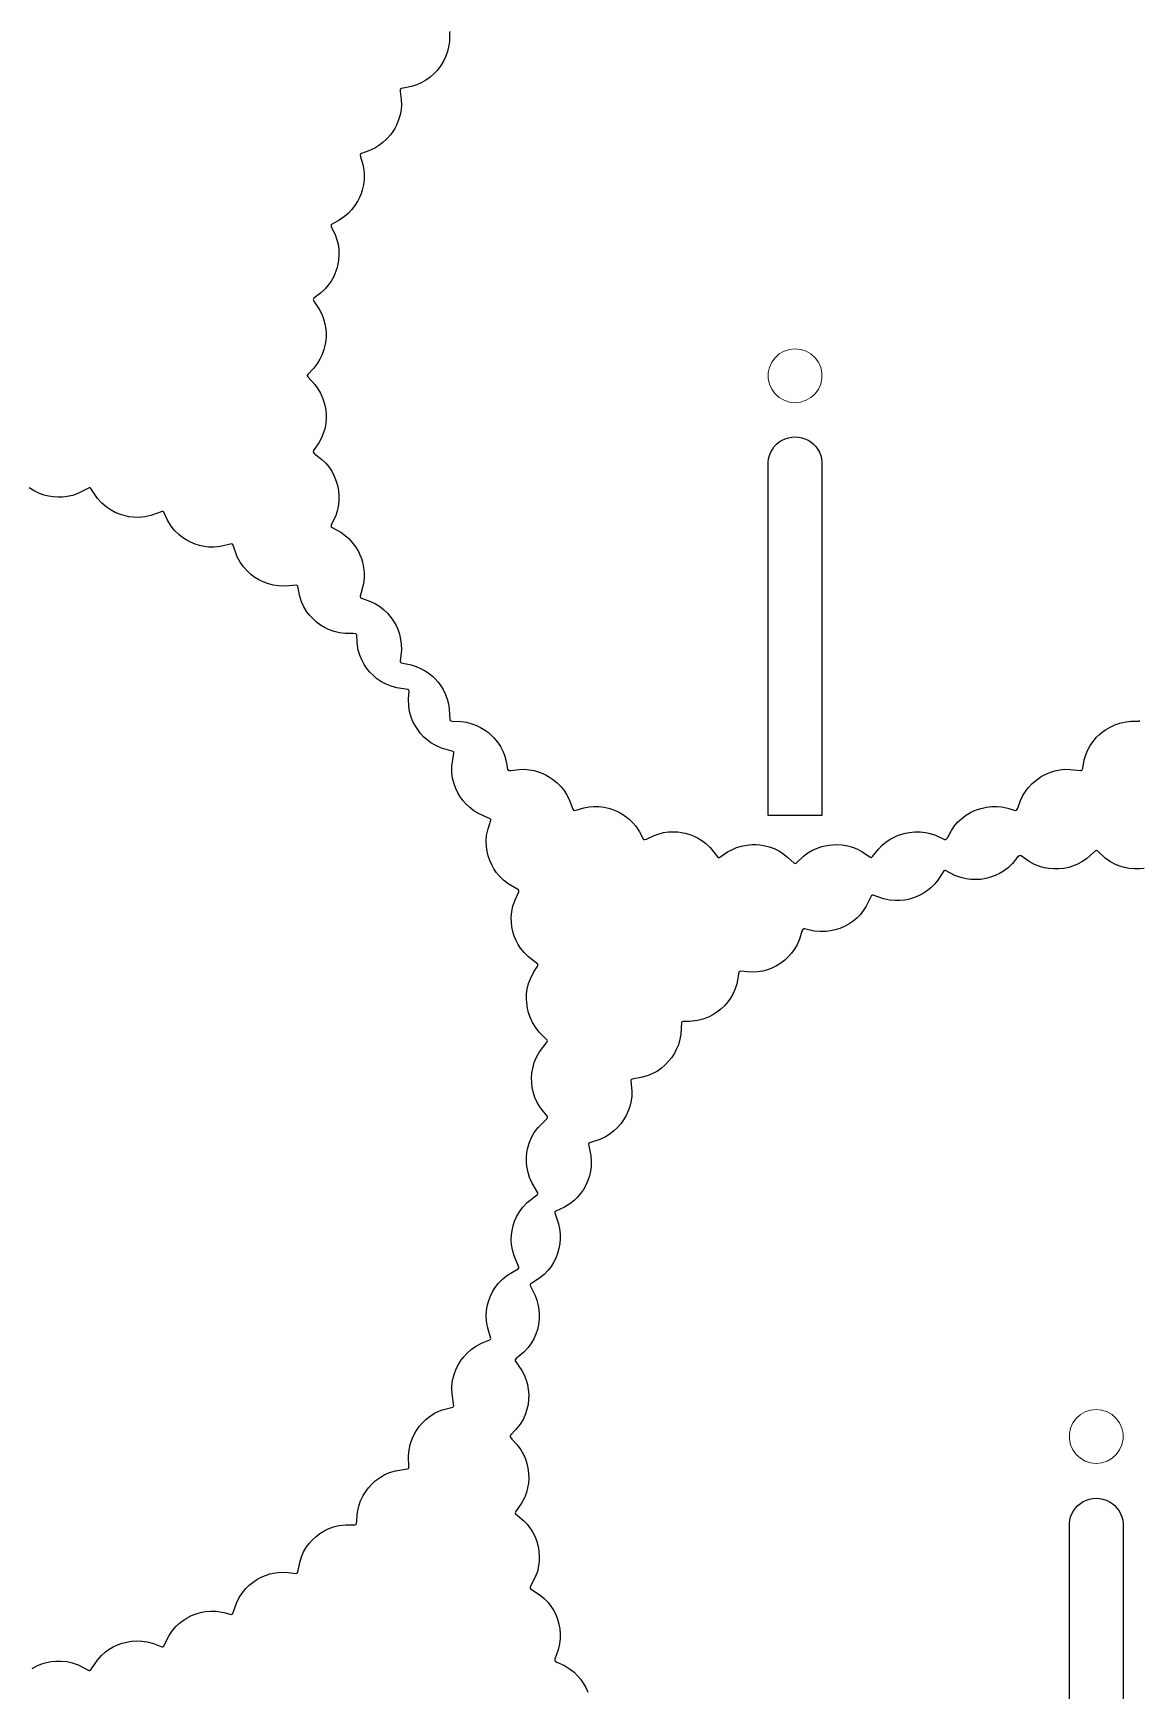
# Model space of a CAD drawing. Header units: centimetres. Extents: x 1 to 101, y 0 to 92.
# Drawn here: x 34.37 to 50.8, y 42.67 to 67.29 of the extents above; entities that cross this region are included whole.
import ezdxf

# ---------------------------------------------------------------- set-up
doc = ezdxf.new("R2010")
doc.units = ezdxf.units.CM
doc.layers.get('0').update_dxf_attribs({"lineweight": 25, "true_color": 0xffffff})
doc.layers.add('OpenJsCad', color=7, linetype='Continuous', lineweight=5, true_color=0xffffff)

msp = doc.modelspace()

# ---------------------------------------------------------------- linework, layer by layer
for p, q in [((40.547, 67.284), (40.545, 67.16)), ((40.552, 67.312), (40.547, 67.284)), ((40.517, 67.013), (40.492, 66.942)), ((40.534, 67.08), (40.517, 67.013)), ((40.545, 67.16), (40.534, 67.08)), ((40.362, 66.732), (40.324, 66.69)), ((40.397, 66.776), (40.362, 66.732)), ((40.429, 66.822), (40.397, 66.776)), ((40.457, 66.869), (40.429, 66.822)), ((40.492, 66.942), (40.457, 66.869)), ((39.985, 66.495), (39.834, 66.465)), ((40.064, 66.52), (39.985, 66.495)), ((40.129, 66.549), (40.064, 66.52)), ((40.196, 66.587), (40.129, 66.549)), ((40.261, 66.634), (40.196, 66.587)), ((40.324, 66.69), (40.261, 66.634)), ((39.82, 66.456), (39.815, 66.447)), ((39.815, 66.447), (39.815, 66.42)), ((39.815, 66.42), (39.831, 66.298)), ((39.834, 66.465), (39.82, 66.456)), ((39.831, 66.298), (39.833, 66.217)), ((39.792, 65.998), (39.76, 65.921)), ((39.814, 66.074), (39.792, 65.998)), ((39.828, 66.148), (39.814, 66.074)), ((39.833, 66.217), (39.828, 66.148)), ((39.671, 65.777), (39.617, 65.714)), ((39.704, 65.823), (39.671, 65.777)), ((39.734, 65.871), (39.704, 65.823)), ((39.76, 65.921), (39.734, 65.871)), ((39.227, 65.488), (39.223, 65.478)), ((39.239, 65.499), (39.227, 65.488)), ((39.351, 65.538), (39.239, 65.499)), ((39.44, 65.579), (39.351, 65.538)), ((39.499, 65.615), (39.44, 65.579)), ((39.558, 65.66), (39.499, 65.615)), ((39.617, 65.714), (39.558, 65.66)), ((39.223, 65.478), (39.226, 65.451)), ((39.226, 65.451), (39.262, 65.335)), ((39.262, 65.335), (39.276, 65.256)), ((39.276, 65.256), (39.282, 65.187)), ((39.27, 65.032), (39.251, 64.952)), ((39.28, 65.112), (39.27, 65.032)), ((39.282, 65.187), (39.28, 65.112)), ((39.187, 64.795), (39.143, 64.725)), ((39.212, 64.846), (39.187, 64.795)), ((39.234, 64.898), (39.212, 64.846)), ((39.251, 64.952), (39.234, 64.898)), ((38.908, 64.508), (38.803, 64.451)), ((38.989, 64.563), (38.908, 64.508)), ((39.042, 64.608), (38.989, 64.563)), ((39.094, 64.662), (39.042, 64.608)), ((39.143, 64.725), (39.094, 64.662)), ((38.791, 64.438), (38.789, 64.429)), ((38.789, 64.429), (38.793, 64.41)), ((38.803, 64.451), (38.791, 64.438)), ((38.793, 64.41), (38.849, 64.294)), ((38.849, 64.294), (38.876, 64.218)), ((38.876, 64.218), (38.892, 64.151)), ((38.892, 64.151), (38.903, 64.077)), ((38.903, 64.077), (38.906, 63.998)), ((38.878, 63.804), (38.861, 63.75)), ((38.891, 63.859), (38.878, 63.804)), ((38.9, 63.915), (38.891, 63.859)), ((38.906, 63.998), (38.9, 63.915)), ((38.748, 63.542), (38.703, 63.489)), ((38.791, 63.603), (38.748, 63.542)), ((38.829, 63.674), (38.791, 63.603)), ((38.861, 63.75), (38.829, 63.674)), ((38.526, 63.334), (38.525, 63.324)), ((38.525, 63.324), (38.532, 63.306)), ((38.535, 63.348), (38.526, 63.334)), ((38.532, 63.306), (38.614, 63.185)), ((38.631, 63.422), (38.535, 63.348)), ((38.703, 63.489), (38.631, 63.422)), ((38.614, 63.185), (38.652, 63.111)), ((38.652, 63.111), (38.678, 63.045)), ((38.678, 63.045), (38.698, 62.971)), ((38.698, 62.971), (38.711, 62.891)), ((38.711, 62.891), (38.715, 62.836)), ((38.715, 62.78), (38.711, 62.723)), ((38.715, 62.836), (38.715, 62.78)), ((38.683, 62.586), (38.657, 62.511)), ((38.703, 62.667), (38.683, 62.586)), ((38.711, 62.723), (38.703, 62.667)), ((38.527, 62.305), (38.444, 62.217)), ((38.588, 62.383), (38.527, 62.305)), ((38.624, 62.443), (38.588, 62.383)), ((38.657, 62.511), (38.624, 62.443)), ((38.444, 62.217), (38.436, 62.202)), ((38.436, 62.202), (38.436, 62.197)), ((38.436, 62.197), (38.442, 62.181)), ((38.442, 62.181), (38.546, 62.069)), ((38.546, 62.069), (38.595, 62.003)), ((38.595, 62.003), (38.63, 61.941)), ((38.63, 61.941), (38.662, 61.872)), ((38.662, 61.872), (38.687, 61.795)), ((38.687, 61.795), (38.7, 61.741)), ((38.7, 61.741), (38.709, 61.686)), ((38.709, 61.686), (38.714, 61.629)), ((38.715, 61.573), (38.709, 61.49)), ((38.714, 61.629), (38.715, 61.573)), ((38.673, 61.338), (38.647, 61.274)), ((38.695, 61.411), (38.673, 61.338)), ((38.709, 61.49), (38.695, 61.411)), ((38.53, 61.086), (38.525, 61.069)), ((38.525, 61.069), (38.527, 61.059)), ((38.527, 61.059), (38.538, 61.045)), ((38.609, 61.202), (38.53, 61.086)), ((38.647, 61.274), (38.609, 61.202)), ((45.298, 61.015), (45.316, 61.061)), ((45.316, 61.061), (45.341, 61.105)), ((45.341, 61.105), (45.37, 61.146)), ((45.37, 61.146), (45.404, 61.183)), ((45.404, 61.183), (45.443, 61.215)), ((45.443, 61.215), (45.486, 61.242)), ((45.486, 61.242), (45.531, 61.263)), ((45.531, 61.263), (45.579, 61.278)), ((45.579, 61.278), (45.628, 61.288)), ((45.628, 61.288), (45.678, 61.291)), ((45.678, 61.291), (45.728, 61.288)), ((45.728, 61.288), (45.778, 61.278)), ((45.778, 61.278), (45.825, 61.263)), ((45.825, 61.263), (45.871, 61.242)), ((45.871, 61.242), (45.913, 61.215)), ((45.913, 61.215), (45.952, 61.183)), ((45.952, 61.183), (45.986, 61.146)), ((45.986, 61.146), (46.016, 61.105)), ((46.016, 61.105), (46.04, 61.061)), ((46.04, 61.061), (46.059, 61.015)), ((38.538, 61.045), (38.652, 60.956)), ((38.652, 60.956), (38.711, 60.898)), ((38.711, 60.898), (38.756, 60.844)), ((38.756, 60.844), (38.798, 60.78)), ((45.278, 55.665), (45.279, 60.916)), ((45.279, 60.916), (45.285, 60.966)), ((45.285, 60.966), (45.298, 61.015)), ((46.059, 61.015), (46.071, 60.966)), ((46.071, 60.966), (46.077, 60.916)), ((46.077, 60.916), (46.078, 55.665)), ((38.798, 60.78), (38.835, 60.709)), ((38.835, 60.709), (38.857, 60.658)), ((38.857, 60.658), (38.874, 60.604)), ((38.874, 60.604), (38.888, 60.549)), ((34.379, 60.489), (34.307, 60.534)), ((34.46, 60.45), (34.379, 60.489)), ((34.527, 60.426), (34.46, 60.45)), ((34.596, 60.409), (34.527, 60.426)), ((34.667, 60.398), (34.596, 60.409)), ((34.737, 60.393), (34.667, 60.398)), ((34.806, 60.395), (34.737, 60.393)), ((34.872, 60.403), (34.806, 60.395)), ((34.953, 60.421), (34.872, 60.403)), ((35.039, 60.452), (34.953, 60.421)), ((35.199, 60.534), (35.039, 60.452)), ((35.212, 60.533), (35.199, 60.534)), ((35.224, 60.525), (35.212, 60.533)), ((35.323, 60.375), (35.224, 60.525)), ((35.385, 60.307), (35.323, 60.375)), ((38.888, 60.549), (38.898, 60.494)), ((38.904, 60.331), (38.894, 60.255)), ((38.898, 60.494), (38.906, 60.411)), ((38.906, 60.411), (38.904, 60.331)), ((35.448, 60.253), (35.385, 60.307)), ((35.522, 60.202), (35.448, 60.253)), ((35.583, 60.169), (35.522, 60.202)), ((35.649, 60.142), (35.583, 60.169)), ((35.717, 60.12), (35.649, 60.142)), ((35.787, 60.105), (35.717, 60.12)), ((35.856, 60.096), (35.787, 60.105)), ((35.945, 60.095), (35.856, 60.096)), ((36.026, 60.103), (35.945, 60.095)), ((36.115, 60.122), (36.026, 60.103)), ((36.283, 60.183), (36.115, 60.122)), ((36.295, 60.18), (36.283, 60.183)), ((36.306, 60.17), (36.295, 60.18)), ((36.362, 60.051), (36.306, 60.17)), ((38.853, 60.11), (38.792, 59.982)), ((38.879, 60.187), (38.853, 60.11)), ((38.894, 60.255), (38.879, 60.187)), ((36.416, 59.964), (36.362, 60.051)), ((36.466, 59.902), (36.416, 59.964)), ((36.528, 59.841), (36.466, 59.902)), ((36.582, 59.798), (36.528, 59.841)), ((38.792, 59.982), (38.789, 59.965)), ((38.789, 59.965), (38.793, 59.955)), ((38.793, 59.955), (38.806, 59.942)), ((38.806, 59.942), (38.932, 59.874)), ((38.932, 59.874), (38.999, 59.826)), ((38.999, 59.826), (39.051, 59.779)), ((36.64, 59.759), (36.582, 59.798)), ((36.704, 59.726), (36.64, 59.759)), ((36.77, 59.698), (36.704, 59.726)), ((36.837, 59.677), (36.77, 59.698)), ((36.904, 59.662), (36.837, 59.677)), ((36.97, 59.654), (36.904, 59.662)), ((37.052, 59.652), (36.97, 59.654)), ((37.142, 59.661), (37.052, 59.652)), ((37.314, 59.7), (37.142, 59.661)), ((37.326, 59.695), (37.314, 59.7)), ((37.335, 59.683), (37.326, 59.695)), ((37.395, 59.511), (37.335, 59.683)), ((39.051, 59.779), (39.103, 59.723)), ((39.103, 59.723), (39.151, 59.659)), ((39.151, 59.659), (39.194, 59.587)), ((39.194, 59.587), (39.218, 59.536)), ((37.439, 59.429), (37.395, 59.511)), ((37.487, 59.361), (37.439, 59.429)), ((37.547, 59.294), (37.487, 59.361)), ((39.218, 59.536), (39.239, 59.483)), ((39.239, 59.483), (39.255, 59.43)), ((39.255, 59.43), (39.273, 59.349)), ((39.273, 59.349), (39.281, 59.27)), ((37.599, 59.247), (37.547, 59.294)), ((37.656, 59.204), (37.599, 59.247)), ((37.717, 59.167), (37.656, 59.204)), ((37.781, 59.135), (37.717, 59.167)), ((37.846, 59.111), (37.781, 59.135)), ((37.931, 59.088), (37.846, 59.111)), ((38.012, 59.076), (37.931, 59.088)), ((38.276, 59.09), (38.102, 59.074)), ((38.287, 59.084), (38.276, 59.09)), ((38.295, 59.071), (38.287, 59.084)), ((39.271, 59.108), (39.223, 58.926)), ((39.281, 59.196), (39.271, 59.108)), ((39.281, 59.27), (39.281, 59.196)), ((38.102, 59.074), (38.012, 59.076)), ((38.32, 58.938), (38.295, 59.071)), ((38.351, 58.84), (38.32, 58.938)), ((38.385, 58.767), (38.351, 58.84)), ((39.223, 58.926), (39.223, 58.915)), ((39.223, 58.915), (39.228, 58.906)), ((39.228, 58.906), (39.243, 58.895)), ((39.243, 58.895), (39.377, 58.847)), ((39.377, 58.847), (39.45, 58.811)), ((38.431, 58.693), (38.385, 58.767)), ((38.473, 58.638), (38.431, 58.693)), ((38.521, 58.586), (38.473, 58.638)), ((39.45, 58.811), (39.51, 58.774)), ((39.51, 58.774), (39.569, 58.727)), ((39.569, 58.727), (39.627, 58.671)), ((39.627, 58.671), (39.663, 58.629)), ((39.663, 58.629), (39.697, 58.584)), ((38.574, 58.538), (38.521, 58.586)), ((38.632, 58.496), (38.574, 58.538)), ((38.692, 58.459), (38.632, 58.496)), ((38.753, 58.429), (38.692, 58.459)), ((38.835, 58.399), (38.753, 58.429)), ((38.912, 58.38), (38.835, 58.399)), ((38.998, 58.369), (38.912, 58.38)), ((39.118, 58.37), (38.998, 58.369)), ((39.155, 58.365), (39.118, 58.37)), ((39.165, 58.357), (39.155, 58.365)), ((39.17, 58.343), (39.165, 58.357)), ((39.697, 58.584), (39.728, 58.536)), ((39.728, 58.536), (39.754, 58.487)), ((39.754, 58.487), (39.778, 58.436)), ((39.778, 58.436), (39.804, 58.359)), ((39.804, 58.359), (39.822, 58.283)), ((39.176, 58.236), (39.17, 58.343)), ((39.193, 58.123), (39.176, 58.236)), ((39.216, 58.048), (39.193, 58.123)), ((39.833, 58.126), (39.814, 57.957)), ((39.822, 58.283), (39.831, 58.211)), ((39.831, 58.211), (39.833, 58.126)), ((39.249, 57.969), (39.216, 58.048)), ((39.282, 57.909), (39.249, 57.969)), ((39.321, 57.851), (39.282, 57.909)), ((39.814, 57.957), (39.819, 57.942)), ((39.819, 57.942), (39.832, 57.932)), ((39.832, 57.932), (39.977, 57.903)), ((39.977, 57.903), (40.055, 57.879)), ((40.055, 57.879), (40.119, 57.852)), ((40.119, 57.852), (40.185, 57.815)), ((39.367, 57.796), (39.321, 57.851)), ((39.417, 57.745), (39.367, 57.796)), ((39.471, 57.699), (39.417, 57.745)), ((39.528, 57.659), (39.471, 57.699)), ((39.605, 57.617), (39.528, 57.659)), ((39.68, 57.586), (39.605, 57.617)), ((40.185, 57.815), (40.251, 57.769)), ((40.251, 57.769), (40.294, 57.734)), ((40.294, 57.734), (40.334, 57.695)), ((40.334, 57.695), (40.372, 57.653)), ((40.372, 57.653), (40.407, 57.608)), ((40.407, 57.608), (40.451, 57.537)), ((39.766, 57.562), (39.68, 57.586)), ((39.931, 57.538), (39.766, 57.562)), ((39.942, 57.53), (39.931, 57.538)), ((39.94, 57.403), (39.947, 57.511)), ((39.943, 57.288), (39.94, 57.403)), ((39.947, 57.511), (39.942, 57.53)), ((40.451, 57.537), (40.487, 57.465)), ((40.487, 57.465), (40.514, 57.394)), ((40.514, 57.394), (40.532, 57.326)), ((39.956, 57.211), (39.943, 57.288)), ((39.98, 57.128), (39.956, 57.211)), ((40.005, 57.064), (39.98, 57.128)), ((40.532, 57.326), (40.544, 57.244)), ((40.544, 57.244), (40.55, 57.093)), ((40.037, 57.002), (40.005, 57.064)), ((40.075, 56.942), (40.037, 57.002)), ((40.119, 56.885), (40.075, 56.942)), ((40.168, 56.833), (40.119, 56.885)), ((40.55, 57.093), (40.557, 57.078)), ((40.557, 57.078), (40.565, 57.072)), ((40.565, 57.072), (40.593, 57.067)), ((40.593, 57.067), (40.717, 57.065)), ((40.717, 57.065), (40.798, 57.053)), ((40.798, 57.053), (40.865, 57.036)), ((40.865, 57.036), (40.937, 57.011)), ((40.937, 57.011), (41.009, 56.976)), ((41.009, 56.976), (41.08, 56.932)), ((41.08, 56.932), (41.125, 56.898)), ((41.125, 56.898), (41.167, 56.861)), ((50.156, 56.829), (50.196, 56.868)), ((50.196, 56.868), (50.239, 56.905)), ((50.239, 56.905), (50.285, 56.938)), ((50.285, 56.938), (50.356, 56.981)), ((50.356, 56.981), (50.428, 57.014)), ((50.428, 57.014), (50.499, 57.039)), ((50.499, 57.039), (50.566, 57.055)), ((50.566, 57.055), (50.663, 57.066)), ((50.663, 57.066), (50.782, 57.069)), ((50.782, 57.069), (50.797, 57.076)), ((40.219, 56.787), (40.168, 56.833)), ((40.272, 56.747), (40.219, 56.787)), ((40.343, 56.705), (40.272, 56.747)), ((40.427, 56.668), (40.343, 56.705)), ((40.602, 56.618), (40.427, 56.668)), ((41.167, 56.861), (41.207, 56.821)), ((41.207, 56.821), (41.26, 56.758)), ((41.26, 56.758), (41.304, 56.691)), ((41.304, 56.691), (41.338, 56.625)), ((41.338, 56.625), (41.364, 56.562)), ((49.995, 56.569), (50.021, 56.633)), ((50.021, 56.633), (50.057, 56.699)), ((50.057, 56.699), (50.102, 56.765)), ((50.102, 56.765), (50.156, 56.829)), ((40.583, 56.402), (40.614, 56.594)), ((40.583, 56.308), (40.583, 56.402)), ((40.611, 56.608), (40.602, 56.618)), ((40.614, 56.594), (40.611, 56.608)), ((41.364, 56.562), (41.39, 56.468)), ((41.39, 56.468), (41.411, 56.354)), ((49.95, 56.371), (49.971, 56.492)), ((49.971, 56.492), (49.995, 56.569)), ((40.594, 56.223), (40.583, 56.308)), ((40.616, 56.136), (40.594, 56.223)), ((40.641, 56.07), (40.616, 56.136)), ((41.411, 56.354), (41.42, 56.34)), ((41.42, 56.34), (41.429, 56.335)), ((41.429, 56.335), (41.457, 56.335)), ((41.457, 56.335), (41.58, 56.352)), ((41.58, 56.352), (41.661, 56.353)), ((41.661, 56.353), (41.73, 56.347)), ((41.73, 56.347), (41.804, 56.334)), ((41.804, 56.334), (41.881, 56.311)), ((41.881, 56.311), (41.932, 56.291)), ((41.932, 56.291), (41.983, 56.266)), ((41.983, 56.266), (42.032, 56.238)), ((42.032, 56.238), (42.079, 56.207)), ((42.079, 56.207), (42.144, 56.154)), ((42.144, 56.154), (42.201, 56.096)), ((49.145, 56.084), (49.2, 56.142)), ((49.2, 56.142), (49.241, 56.179)), ((49.241, 56.179), (49.286, 56.213)), ((49.286, 56.213), (49.333, 56.244)), ((49.333, 56.244), (49.382, 56.271)), ((49.382, 56.271), (49.459, 56.305)), ((49.459, 56.305), (49.536, 56.33)), ((49.536, 56.33), (49.611, 56.345)), ((49.611, 56.345), (49.681, 56.353)), ((49.681, 56.353), (49.765, 56.352)), ((49.765, 56.352), (49.917, 56.334)), ((49.917, 56.334), (49.933, 56.338)), ((49.933, 56.338), (49.941, 56.345)), ((49.941, 56.345), (49.95, 56.371)), ((40.671, 56.005), (40.641, 56.07)), ((40.708, 55.944), (40.671, 56.005)), ((40.75, 55.886), (40.708, 55.944)), ((40.795, 55.834), (40.75, 55.886)), ((42.201, 56.096), (42.249, 56.037)), ((42.249, 56.037), (42.287, 55.977)), ((42.287, 55.977), (42.325, 55.903)), ((42.325, 55.903), (42.377, 55.759)), ((48.986, 55.775), (49.027, 55.892)), ((49.027, 55.892), (49.062, 55.965)), ((49.062, 55.965), (49.099, 56.024)), ((49.099, 56.024), (49.145, 56.084)), ((40.843, 55.789), (40.795, 55.834)), ((40.908, 55.738), (40.843, 55.789)), ((40.987, 55.691), (40.908, 55.738)), ((41.152, 55.62), (40.987, 55.691)), ((42.377, 55.759), (42.389, 55.746)), ((42.389, 55.746), (42.398, 55.743)), ((42.398, 55.743), (42.426, 55.746)), ((42.426, 55.746), (42.543, 55.782)), ((42.543, 55.782), (42.623, 55.796)), ((42.623, 55.796), (42.692, 55.802)), ((42.692, 55.802), (42.767, 55.8)), ((42.767, 55.8), (42.846, 55.79)), ((42.846, 55.79), (42.927, 55.77)), ((42.927, 55.77), (42.98, 55.753)), ((42.98, 55.753), (43.033, 55.731)), ((43.033, 55.731), (43.083, 55.705)), ((43.083, 55.705), (43.153, 55.661)), ((43.153, 55.661), (43.216, 55.612)), ((46.078, 55.665), (45.278, 55.665)), ((48.147, 55.618), (48.211, 55.667)), ((48.211, 55.667), (48.282, 55.71)), ((48.282, 55.71), (48.333, 55.735)), ((48.333, 55.735), (48.385, 55.756)), ((48.385, 55.756), (48.439, 55.773)), ((48.439, 55.773), (48.52, 55.791)), ((48.52, 55.791), (48.599, 55.801)), ((48.599, 55.801), (48.673, 55.801)), ((48.673, 55.801), (48.741, 55.795)), ((48.741, 55.795), (48.836, 55.776)), ((48.836, 55.776), (48.948, 55.743)), ((48.948, 55.743), (48.965, 55.745)), ((48.965, 55.745), (48.973, 55.751)), ((48.973, 55.751), (48.986, 55.775)), ((41.099, 55.371), (41.12, 55.471)), ((41.12, 55.471), (41.16, 55.596)), ((41.159, 55.61), (41.152, 55.62)), ((41.16, 55.596), (41.159, 55.61)), ((43.216, 55.612), (43.27, 55.56)), ((43.27, 55.56), (43.315, 55.508)), ((43.315, 55.508), (43.369, 55.426)), ((43.369, 55.426), (43.425, 55.322)), ((43.584, 55.37), (43.66, 55.397)), ((43.66, 55.397), (43.727, 55.413)), ((43.727, 55.413), (43.801, 55.423)), ((43.801, 55.423), (43.881, 55.426)), ((43.881, 55.426), (43.936, 55.423)), ((43.936, 55.423), (43.992, 55.416)), ((43.992, 55.416), (44.047, 55.404)), ((44.047, 55.404), (44.101, 55.389)), ((47.211, 55.374), (47.264, 55.392)), ((47.264, 55.392), (47.319, 55.407)), ((47.319, 55.407), (47.375, 55.417)), ((47.375, 55.417), (47.458, 55.425)), ((47.458, 55.425), (47.538, 55.424)), ((47.538, 55.424), (47.614, 55.416)), ((47.614, 55.416), (47.683, 55.401)), ((47.683, 55.401), (47.761, 55.374)), ((47.941, 55.338), (48, 55.447)), ((48, 55.447), (48.046, 55.514)), ((48.046, 55.514), (48.092, 55.567)), ((48.092, 55.567), (48.147, 55.618)), ((41.093, 55.292), (41.099, 55.371)), ((41.096, 55.205), (41.093, 55.292)), ((41.106, 55.138), (41.096, 55.205)), ((43.425, 55.322), (43.438, 55.311)), ((43.438, 55.311), (43.448, 55.309)), ((43.448, 55.309), (43.474, 55.317)), ((43.474, 55.317), (43.584, 55.37)), ((44.101, 55.389), (44.154, 55.37)), ((44.154, 55.37), (44.229, 55.336)), ((44.229, 55.336), (44.296, 55.295)), ((44.296, 55.295), (44.355, 55.252)), ((44.355, 55.252), (44.419, 55.192)), ((44.419, 55.192), (44.528, 55.055)), ((44.676, 55.126), (44.747, 55.164)), ((44.747, 55.164), (44.81, 55.19)), ((44.81, 55.19), (44.882, 55.212)), ((44.882, 55.212), (44.96, 55.228)), ((44.96, 55.228), (45.043, 55.235)), ((45.043, 55.235), (45.099, 55.235)), ((45.099, 55.235), (45.155, 55.23)), ((45.155, 55.23), (45.211, 55.222)), ((45.211, 55.222), (45.292, 55.203)), ((45.292, 55.203), (45.367, 55.176)), ((45.367, 55.176), (45.435, 55.143)), ((45.868, 55.111), (45.929, 55.147)), ((45.929, 55.147), (45.998, 55.179)), ((45.998, 55.179), (46.074, 55.205)), ((46.074, 55.205), (46.127, 55.219)), ((46.127, 55.219), (46.183, 55.228)), ((46.183, 55.228), (46.239, 55.234)), ((46.239, 55.234), (46.296, 55.235)), ((46.296, 55.235), (46.379, 55.23)), ((46.379, 55.23), (46.458, 55.216)), ((46.458, 55.216), (46.531, 55.195)), ((46.531, 55.195), (46.597, 55.17)), ((46.597, 55.17), (46.67, 55.132)), ((46.83, 55.056), (46.916, 55.169)), ((46.916, 55.169), (46.973, 55.227)), ((46.973, 55.227), (47.027, 55.272)), ((47.027, 55.272), (47.09, 55.314)), ((47.09, 55.314), (47.16, 55.352)), ((47.16, 55.352), (47.211, 55.374)), ((47.761, 55.374), (47.899, 55.311)), ((47.899, 55.311), (47.915, 55.31)), ((47.915, 55.31), (47.924, 55.315)), ((47.924, 55.315), (47.941, 55.338)), ((50.14, 55.145), (50.008, 55.028)), ((50.153, 55.147), (50.14, 55.145)), ((50.167, 55.142), (50.153, 55.147)), ((41.122, 55.069), (41.106, 55.138)), ((41.145, 55.001), (41.122, 55.069)), ((41.174, 54.936), (41.145, 55.001)), ((41.208, 54.874), (41.174, 54.936)), ((44.528, 55.055), (44.542, 55.046)), ((44.542, 55.046), (44.553, 55.045)), ((44.553, 55.045), (44.577, 55.056)), ((44.577, 55.056), (44.676, 55.126)), ((45.435, 55.143), (45.494, 55.107)), ((45.494, 55.107), (45.572, 55.046)), ((45.572, 55.046), (45.659, 54.963)), ((45.659, 54.963), (45.678, 54.956)), ((45.678, 54.956), (45.693, 54.961)), ((45.693, 54.961), (45.803, 55.062)), ((45.803, 55.062), (45.868, 55.111)), ((46.67, 55.132), (46.794, 55.048)), ((46.794, 55.048), (46.806, 55.045)), ((46.806, 55.045), (46.815, 55.046)), ((46.815, 55.046), (46.83, 55.056)), ((48.905, 54.953), (48.84, 54.89)), ((48.977, 55.042), (48.905, 54.953)), ((49.006, 55.07), (48.977, 55.042)), ((49.019, 55.073), (49.006, 55.07)), ((49.033, 55.068), (49.019, 55.073)), ((49.153, 54.984), (49.033, 55.068)), ((49.233, 54.94), (49.153, 54.984)), ((49.311, 54.909), (49.233, 54.94)), ((49.377, 54.891), (49.311, 54.909)), ((49.81, 54.919), (49.741, 54.897)), ((49.873, 54.945), (49.81, 54.919)), ((49.947, 54.985), (49.873, 54.945)), ((50.008, 55.028), (49.947, 54.985)), ((50.284, 55.034), (50.167, 55.142)), ((50.36, 54.98), (50.284, 55.034)), ((50.436, 54.941), (50.36, 54.98)), ((50.5, 54.915), (50.436, 54.941)), ((50.569, 54.895), (50.5, 54.915)), ((41.247, 54.817), (41.208, 54.874)), ((41.289, 54.766), (41.247, 54.817)), ((41.347, 54.708), (41.289, 54.766)), ((41.419, 54.652), (41.347, 54.708)), ((41.573, 54.562), (41.419, 54.652)), ((47.753, 54.652), (47.695, 54.594)), ((47.799, 54.709), (47.753, 54.652)), ((47.887, 54.845), (47.799, 54.709)), ((47.9, 54.851), (47.887, 54.845)), ((47.914, 54.85), (47.9, 54.851)), ((48.052, 54.778), (47.914, 54.85)), ((48.139, 54.746), (48.052, 54.778)), ((48.221, 54.726), (48.139, 54.746)), ((48.289, 54.717), (48.221, 54.726)), ((48.361, 54.715), (48.289, 54.717)), ((48.435, 54.719), (48.361, 54.715)), ((48.509, 54.731), (48.435, 54.719)), ((48.581, 54.75), (48.509, 54.731)), ((48.65, 54.775), (48.581, 54.75)), ((48.714, 54.806), (48.65, 54.775)), ((48.773, 54.84), (48.714, 54.806)), ((48.84, 54.89), (48.773, 54.84)), ((49.447, 54.879), (49.377, 54.891)), ((49.52, 54.873), (49.447, 54.879)), ((49.595, 54.874), (49.52, 54.873)), ((49.669, 54.882), (49.595, 54.874)), ((49.741, 54.897), (49.669, 54.882)), ((50.641, 54.88), (50.569, 54.895)), ((50.716, 54.873), (50.641, 54.88)), ((50.79, 54.873), (50.716, 54.873)), ((50.863, 54.88), (50.79, 54.873)), ((41.488, 54.319), (41.521, 54.416)), ((41.521, 54.416), (41.577, 54.536)), ((41.578, 54.55), (41.573, 54.562)), ((41.577, 54.536), (41.578, 54.55)), ((46.812, 54.48), (46.736, 54.322)), ((46.823, 54.486), (46.812, 54.48)), ((46.838, 54.486), (46.823, 54.486)), ((46.989, 54.431), (46.838, 54.486)), ((47.08, 54.411), (46.989, 54.431)), ((47.165, 54.403), (47.08, 54.411)), ((47.306, 54.412), (47.234, 54.404)), ((47.378, 54.427), (47.306, 54.412)), ((47.45, 54.449), (47.378, 54.427)), ((47.519, 54.478), (47.45, 54.449)), ((47.583, 54.512), (47.519, 54.478)), ((47.642, 54.552), (47.583, 54.512)), ((47.695, 54.594), (47.642, 54.552)), ((41.465, 54.154), (41.472, 54.241)), ((41.472, 54.241), (41.488, 54.319)), ((46.643, 54.193), (46.595, 54.145)), ((46.696, 54.259), (46.643, 54.193)), ((46.736, 54.322), (46.696, 54.259)), ((47.234, 54.404), (47.165, 54.403)), ((41.466, 54.086), (41.465, 54.154)), ((41.474, 54.016), (41.466, 54.086)), ((41.488, 53.946), (41.474, 54.016)), ((41.509, 53.877), (41.488, 53.946)), ((45.78, 53.948), (45.745, 53.831)), ((45.793, 53.976), (45.78, 53.948)), ((45.804, 53.984), (45.793, 53.976)), ((45.819, 53.985), (45.804, 53.984)), ((45.963, 53.952), (45.819, 53.985)), ((46.054, 53.943), (45.963, 53.952)), ((46.138, 53.944), (46.054, 53.943)), ((46.206, 53.953), (46.138, 53.944)), ((46.276, 53.969), (46.206, 53.953)), ((46.345, 53.991), (46.276, 53.969)), ((46.414, 54.021), (46.345, 53.991)), ((46.479, 54.057), (46.414, 54.021)), ((46.54, 54.099), (46.479, 54.057)), ((46.595, 54.145), (46.54, 54.099)), ((41.536, 53.812), (41.509, 53.877)), ((41.567, 53.751), (41.536, 53.812)), ((41.603, 53.695), (41.567, 53.751)), ((41.654, 53.631), (41.603, 53.695)), ((45.666, 53.676), (45.626, 53.622)), ((45.709, 53.748), (45.666, 53.676)), ((45.745, 53.831), (45.709, 53.748)), ((41.718, 53.567), (41.654, 53.631)), ((41.857, 53.459), (41.718, 53.567)), ((41.801, 53.344), (41.858, 53.433)), ((41.861, 53.447), (41.857, 53.459)), ((41.858, 53.433), (41.861, 53.447)), ((45.401, 53.434), (45.335, 53.402)), ((45.465, 53.474), (45.401, 53.434)), ((45.524, 53.519), (45.465, 53.474)), ((45.578, 53.569), (45.524, 53.519)), ((45.626, 53.622), (45.578, 53.569)), ((41.722, 53.171), (41.749, 53.244)), ((41.749, 53.244), (41.801, 53.344)), ((44.845, 53.341), (44.812, 53.166)), ((44.855, 53.351), (44.845, 53.341)), ((44.869, 53.355), (44.855, 53.351)), ((45.025, 53.341), (44.869, 53.355)), ((45.118, 53.345), (45.025, 53.341)), ((45.202, 53.358), (45.118, 53.345)), ((45.268, 53.377), (45.202, 53.358)), ((45.335, 53.402), (45.268, 53.377)), ((41.69, 52.95), (41.693, 53.02)), ((41.694, 52.879), (41.69, 52.95)), ((41.693, 53.02), (41.702, 53.088)), ((41.702, 53.088), (41.722, 53.171)), ((44.72, 52.957), (44.678, 52.899)), ((44.754, 53.016), (44.72, 52.957)), ((44.789, 53.094), (44.754, 53.016)), ((44.812, 53.166), (44.789, 53.094)), ((41.704, 52.808), (41.694, 52.879)), ((41.72, 52.739), (41.704, 52.808)), ((41.743, 52.673), (41.72, 52.739)), ((44.455, 52.706), (44.391, 52.674)), ((44.517, 52.746), (44.455, 52.706)), ((44.576, 52.792), (44.517, 52.746)), ((44.63, 52.843), (44.576, 52.792)), ((44.678, 52.899), (44.63, 52.843)), ((41.78, 52.593), (41.743, 52.673)), ((41.822, 52.523), (41.78, 52.593)), ((41.878, 52.452), (41.822, 52.523)), ((41.999, 52.333), (41.878, 52.452)), ((43.991, 52.591), (43.982, 52.418)), ((44, 52.601), (43.991, 52.591)), ((44.014, 52.607), (44, 52.601)), ((44.113, 52.609), (44.014, 52.607)), ((44.229, 52.622), (44.113, 52.609)), ((44.308, 52.642), (44.229, 52.622)), ((44.391, 52.674), (44.308, 52.642)), ((41.884, 52.158), (42, 52.308)), ((42.003, 52.321), (41.999, 52.333)), ((42, 52.308), (42.003, 52.321)), ((43.92, 52.2), (43.887, 52.137)), ((43.946, 52.264), (43.92, 52.2)), ((43.969, 52.344), (43.946, 52.264)), ((43.982, 52.418), (43.969, 52.344)), ((41.783, 51.912), (41.806, 51.999)), ((41.806, 51.999), (41.838, 52.077)), ((41.838, 52.077), (41.884, 52.158)), ((43.749, 51.963), (43.693, 51.915)), ((43.801, 52.017), (43.749, 51.963)), ((43.847, 52.075), (43.801, 52.017)), ((43.887, 52.137), (43.847, 52.075)), ((41.766, 51.772), (41.771, 51.843)), ((41.768, 51.7), (41.766, 51.772)), ((41.776, 51.629), (41.768, 51.7)), ((41.771, 51.843), (41.783, 51.912)), ((43.247, 51.744), (43.241, 51.731)), ((43.241, 51.731), (43.255, 51.568)), ((43.259, 51.752), (43.247, 51.744)), ((43.411, 51.779), (43.259, 51.752)), ((43.498, 51.805), (43.411, 51.779)), ((43.576, 51.839), (43.498, 51.805)), ((43.635, 51.873), (43.576, 51.839)), ((43.693, 51.915), (43.635, 51.873)), ((41.79, 51.562), (41.776, 51.629)), ((41.816, 51.478), (41.79, 51.562)), ((41.85, 51.403), (41.816, 51.478)), ((43.253, 51.494), (43.241, 51.412)), ((43.255, 51.568), (43.253, 51.494)), ((41.897, 51.327), (41.85, 51.403)), ((42.001, 51.195), (41.897, 51.327)), ((43.171, 51.212), (43.133, 51.148)), ((43.201, 51.279), (43.171, 51.212)), ((43.225, 51.346), (43.201, 51.279)), ((43.241, 51.412), (43.225, 51.346)), ((41.807, 50.958), (41.863, 51.034)), ((41.863, 51.034), (41.998, 51.169)), ((41.998, 51.169), (42.003, 51.182)), ((42.003, 51.182), (42.001, 51.195)), ((42.989, 50.982), (42.935, 50.94)), ((43.041, 51.032), (42.989, 50.982)), ((43.09, 51.087), (43.041, 51.032)), ((43.133, 51.148), (43.09, 51.087)), ((41.698, 50.664), (41.712, 50.734)), ((41.712, 50.734), (41.732, 50.801)), ((41.732, 50.801), (41.766, 50.885)), ((41.766, 50.885), (41.807, 50.958)), ((42.616, 50.799), (42.611, 50.786)), ((42.611, 50.786), (42.647, 50.613)), ((42.627, 50.808), (42.616, 50.799)), ((42.778, 50.856), (42.627, 50.808)), ((42.862, 50.895), (42.778, 50.856)), ((42.935, 50.94), (42.862, 50.895)), ((41.691, 50.592), (41.698, 50.664)), ((41.691, 50.521), (41.691, 50.592)), ((41.697, 50.453), (41.691, 50.521)), ((42.647, 50.613), (42.653, 50.538)), ((42.653, 50.538), (42.651, 50.454)), ((41.713, 50.366), (41.697, 50.453)), ((41.737, 50.289), (41.713, 50.366)), ((41.774, 50.207), (41.737, 50.289)), ((42.603, 50.246), (42.573, 50.178)), ((42.626, 50.316), (42.603, 50.246)), ((42.642, 50.386), (42.626, 50.316)), ((42.651, 50.454), (42.642, 50.386)), ((41.701, 49.922), (41.853, 50.04)), ((41.86, 50.065), (41.774, 50.207)), ((41.853, 50.04), (41.86, 50.051)), ((41.86, 50.051), (41.86, 50.065)), ((42.448, 49.998), (42.399, 49.95)), ((42.494, 50.052), (42.448, 49.998)), ((42.536, 50.112), (42.494, 50.052)), ((42.573, 50.178), (42.536, 50.112)), ((41.542, 49.706), (41.586, 49.784)), ((41.586, 49.784), (41.636, 49.853)), ((41.636, 49.853), (41.701, 49.922)), ((42.113, 49.78), (42.109, 49.767)), ((42.109, 49.767), (42.165, 49.604)), ((42.124, 49.79), (42.113, 49.78)), ((42.256, 49.851), (42.124, 49.79)), ((42.334, 49.898), (42.256, 49.851)), ((42.399, 49.95), (42.334, 49.898)), ((41.467, 49.433), (41.476, 49.503)), ((41.476, 49.503), (41.492, 49.573)), ((41.492, 49.573), (41.514, 49.641)), ((41.514, 49.641), (41.542, 49.706)), ((42.165, 49.604), (42.182, 49.532)), ((42.182, 49.532), (42.192, 49.449)), ((41.465, 49.364), (41.467, 49.433)), ((41.468, 49.298), (41.465, 49.364)), ((41.481, 49.216), (41.468, 49.298)), ((42.173, 49.237), (42.153, 49.165)), ((42.186, 49.31), (42.173, 49.237)), ((42.192, 49.381), (42.186, 49.31)), ((42.192, 49.449), (42.192, 49.381)), ((41.506, 49.127), (41.481, 49.216)), ((41.578, 48.961), (41.506, 49.127)), ((42.093, 49.03), (42.055, 48.969)), ((42.126, 49.095), (42.093, 49.03)), ((42.153, 49.165), (42.126, 49.095)), ((41.269, 48.716), (41.327, 48.778)), ((41.327, 48.778), (41.4, 48.838)), ((41.4, 48.838), (41.568, 48.937)), ((41.568, 48.937), (41.577, 48.948)), ((41.577, 48.948), (41.578, 48.961)), ((41.884, 48.795), (41.753, 48.712)), ((41.955, 48.853), (41.884, 48.795)), ((42.013, 48.915), (41.955, 48.853)), ((42.055, 48.969), (42.013, 48.915)), ((41.126, 48.45), (41.15, 48.517)), ((41.15, 48.517), (41.181, 48.582)), ((41.181, 48.582), (41.216, 48.643)), ((41.216, 48.643), (41.269, 48.716)), ((41.745, 48.7), (41.744, 48.686)), ((41.744, 48.686), (41.819, 48.541)), ((41.753, 48.712), (41.745, 48.7)), ((41.819, 48.541), (41.845, 48.472)), ((41.093, 48.247), (41.098, 48.313)), ((41.098, 48.313), (41.109, 48.381)), ((41.109, 48.381), (41.126, 48.45)), ((41.845, 48.472), (41.866, 48.392)), ((41.866, 48.392), (41.876, 48.325)), ((41.876, 48.325), (41.881, 48.254)), ((41.881, 48.254), (41.878, 48.181)), ((41.096, 48.164), (41.093, 48.247)), ((41.11, 48.074), (41.096, 48.164)), ((41.161, 47.902), (41.11, 48.074)), ((41.852, 48.034), (41.828, 47.964)), ((41.868, 48.107), (41.852, 48.034)), ((41.878, 48.181), (41.868, 48.107)), ((40.87, 47.737), (40.935, 47.783)), ((40.935, 47.783), (41.025, 47.831)), ((41.025, 47.831), (41.147, 47.879)), ((41.147, 47.879), (41.157, 47.889)), ((41.157, 47.889), (41.161, 47.902)), ((41.716, 47.769), (41.653, 47.7)), ((41.765, 47.838), (41.716, 47.769)), ((41.799, 47.898), (41.765, 47.838)), ((41.828, 47.964), (41.799, 47.898)), ((40.647, 47.448), (40.679, 47.512)), ((40.679, 47.512), (40.716, 47.573)), ((40.716, 47.573), (40.759, 47.629)), ((40.759, 47.629), (40.805, 47.68)), ((40.805, 47.68), (40.87, 47.737)), ((41.531, 47.598), (41.523, 47.585)), ((41.523, 47.585), (41.524, 47.571)), ((41.524, 47.571), (41.622, 47.426)), ((41.653, 47.7), (41.531, 47.598)), ((40.589, 47.251), (40.602, 47.316)), ((40.602, 47.316), (40.621, 47.382)), ((40.621, 47.382), (40.647, 47.448)), ((41.622, 47.426), (41.657, 47.36)), ((41.657, 47.36), (41.687, 47.281)), ((41.687, 47.281), (41.705, 47.215)), ((40.582, 47.169), (40.589, 47.251)), ((40.585, 47.078), (40.582, 47.169)), ((40.613, 46.903), (40.585, 47.078)), ((41.705, 47.215), (41.717, 47.144)), ((41.717, 47.144), (41.723, 47.071)), ((41.723, 47.071), (41.721, 46.996)), ((40.266, 46.752), (40.337, 46.796)), ((40.337, 46.796), (40.422, 46.834)), ((40.422, 46.834), (40.596, 46.883)), ((40.596, 46.883), (40.608, 46.891)), ((40.608, 46.891), (40.613, 46.903)), ((41.676, 46.782), (41.639, 46.7)), ((41.697, 46.85), (41.676, 46.782)), ((41.713, 46.922), (41.697, 46.85)), ((41.721, 46.996), (41.713, 46.922)), ((40.022, 46.474), (40.057, 46.535)), ((40.057, 46.535), (40.099, 46.594)), ((40.099, 46.594), (40.145, 46.648)), ((40.145, 46.648), (40.195, 46.697)), ((40.195, 46.697), (40.266, 46.752)), ((41.534, 46.548), (41.455, 46.465)), ((41.598, 46.629), (41.534, 46.548)), ((41.639, 46.7), (41.598, 46.629)), ((39.947, 46.247), (39.964, 46.327)), ((39.964, 46.327), (39.993, 46.411)), ((39.993, 46.411), (40.022, 46.474)), ((41.455, 46.465), (41.449, 46.451)), ((41.449, 46.451), (41.45, 46.438)), ((41.45, 46.438), (41.474, 46.406)), ((41.474, 46.406), (41.553, 46.322)), ((41.553, 46.322), (41.607, 46.249)), ((39.939, 46.157), (39.947, 46.247)), ((39.945, 45.981), (39.939, 46.157)), ((41.607, 46.249), (41.647, 46.176)), ((41.647, 46.176), (41.674, 46.114)), ((41.674, 46.114), (41.696, 46.046)), ((41.696, 46.046), (41.712, 45.975)), ((39.446, 45.785), (39.502, 45.827)), ((39.502, 45.827), (39.579, 45.874)), ((39.579, 45.874), (39.655, 45.909)), ((39.655, 45.909), (39.744, 45.936)), ((39.744, 45.936), (39.925, 45.963)), ((39.925, 45.963), (39.938, 45.97)), ((39.938, 45.97), (39.945, 45.981)), ((41.712, 45.975), (41.721, 45.9)), ((41.723, 45.826), (41.718, 45.752)), ((41.721, 45.9), (41.723, 45.826)), ((39.228, 45.488), (39.266, 45.568)), ((39.266, 45.568), (39.303, 45.627)), ((39.303, 45.627), (39.345, 45.684)), ((39.345, 45.684), (39.393, 45.737)), ((39.393, 45.737), (39.446, 45.785)), ((41.689, 45.615), (41.659, 45.536)), ((41.706, 45.681), (41.689, 45.615)), ((41.718, 45.752), (41.706, 45.681)), ((39.166, 45.149), (39.182, 45.323)), ((39.182, 45.323), (39.201, 45.411)), ((39.201, 45.411), (39.228, 45.488)), ((41.526, 45.326), (41.522, 45.312)), ((41.522, 45.312), (41.527, 45.299)), ((41.615, 45.454), (41.526, 45.326)), ((41.527, 45.299), (41.651, 45.194)), ((41.659, 45.536), (41.615, 45.454)), ((49.769, 45.251), (49.788, 45.297)), ((49.788, 45.297), (49.812, 45.341)), ((49.812, 45.341), (49.842, 45.382)), ((49.842, 45.382), (49.876, 45.419)), ((49.876, 45.419), (49.915, 45.451)), ((49.915, 45.451), (49.957, 45.478)), ((49.957, 45.478), (50.003, 45.499)), ((50.003, 45.499), (50.05, 45.514)), ((50.05, 45.514), (50.1, 45.524)), ((50.1, 45.524), (50.15, 45.527)), ((50.15, 45.527), (50.2, 45.524)), ((50.2, 45.524), (50.249, 45.514)), ((50.249, 45.514), (50.297, 45.499)), ((50.297, 45.499), (50.343, 45.478)), ((50.343, 45.478), (50.385, 45.451)), ((50.385, 45.451), (50.424, 45.419)), ((50.424, 45.419), (50.458, 45.382)), ((50.458, 45.382), (50.488, 45.341)), ((50.488, 45.341), (50.512, 45.297)), ((50.512, 45.297), (50.53, 45.251)), ((38.684, 45.041), (38.746, 45.072)), ((38.746, 45.072), (38.827, 45.103)), ((38.827, 45.103), (38.905, 45.123)), ((38.905, 45.123), (39.008, 45.135)), ((39.008, 45.135), (39.143, 45.135)), ((39.143, 45.135), (39.157, 45.14)), ((39.157, 45.14), (39.166, 45.149)), ((41.651, 45.194), (41.701, 45.141)), ((41.701, 45.141), (41.751, 45.076)), ((41.751, 45.076), (41.786, 45.018)), ((49.75, 38.446), (49.751, 45.152)), ((49.751, 45.152), (49.757, 45.202)), ((49.757, 45.202), (49.769, 45.251)), ((50.53, 45.251), (50.543, 45.202)), ((50.543, 45.202), (50.549, 45.152)), ((50.549, 45.152), (50.55, 38.446)), ((38.382, 44.73), (38.426, 44.805)), ((38.426, 44.805), (38.468, 44.859)), ((38.468, 44.859), (38.515, 44.912)), ((38.515, 44.912), (38.567, 44.96)), ((38.567, 44.96), (38.624, 45.003)), ((38.624, 45.003), (38.684, 45.041)), ((41.786, 45.018), (41.817, 44.954)), ((41.817, 44.954), (41.843, 44.886)), ((41.843, 44.886), (41.863, 44.814)), ((41.863, 44.814), (41.875, 44.74)), ((38.301, 44.457), (38.323, 44.575)), ((38.323, 44.575), (38.349, 44.658)), ((38.349, 44.658), (38.382, 44.73)), ((41.879, 44.594), (41.871, 44.526)), ((41.875, 44.74), (41.881, 44.666)), ((41.881, 44.666), (41.879, 44.594)), ((37.63, 44.281), (37.689, 44.321)), ((37.689, 44.321), (37.752, 44.355)), ((37.752, 44.355), (37.816, 44.383)), ((37.816, 44.383), (37.881, 44.404)), ((37.881, 44.404), (37.965, 44.422)), ((37.965, 44.422), (38.043, 44.43)), ((38.043, 44.43), (38.158, 44.426)), ((38.158, 44.426), (38.265, 44.412)), ((38.265, 44.412), (38.279, 44.415)), ((38.279, 44.415), (38.289, 44.422)), ((38.289, 44.422), (38.301, 44.457)), ((41.82, 44.354), (41.746, 44.212)), ((41.852, 44.442), (41.82, 44.354)), ((41.871, 44.526), (41.852, 44.442)), ((37.425, 44.052), (37.469, 44.12)), ((37.469, 44.12), (37.525, 44.188)), ((37.525, 44.188), (37.575, 44.236)), ((37.575, 44.236), (37.63, 44.281)), ((41.746, 44.212), (41.744, 44.197)), ((41.744, 44.197), (41.749, 44.185)), ((41.749, 44.185), (41.895, 44.089)), ((41.895, 44.089), (41.953, 44.041)), ((36.784, 43.811), (36.851, 43.831)), ((36.851, 43.831), (36.918, 43.844)), ((36.918, 43.844), (37.004, 43.852)), ((37.004, 43.852), (37.083, 43.85)), ((37.083, 43.85), (37.197, 43.832)), ((37.197, 43.832), (37.307, 43.804)), ((37.331, 43.815), (37.386, 43.972)), ((37.386, 43.972), (37.425, 44.052)), ((41.953, 44.041), (42.011, 43.98)), ((42.011, 43.98), (42.053, 43.927)), ((42.053, 43.927), (42.091, 43.866)), ((42.091, 43.866), (42.124, 43.801)), ((36.435, 43.566), (36.49, 43.628)), ((36.49, 43.628), (36.539, 43.673)), ((36.539, 43.673), (36.594, 43.714)), ((36.594, 43.714), (36.654, 43.752)), ((36.654, 43.752), (36.717, 43.785)), ((36.717, 43.785), (36.784, 43.811)), ((37.307, 43.804), (37.321, 43.806)), ((37.321, 43.806), (37.331, 43.815)), ((42.124, 43.801), (42.152, 43.731)), ((42.152, 43.731), (42.172, 43.659)), ((42.172, 43.659), (42.186, 43.587)), ((42.186, 43.587), (42.192, 43.516)), ((35.555, 43.32), (35.619, 43.35)), ((35.619, 43.35), (35.686, 43.375)), ((35.686, 43.375), (35.755, 43.393)), ((35.755, 43.393), (35.824, 43.405)), ((35.824, 43.405), (35.893, 43.41)), ((35.893, 43.41), (35.979, 43.407)), ((35.979, 43.407), (36.057, 43.396)), ((36.057, 43.396), (36.155, 43.369)), ((36.155, 43.369), (36.276, 43.321)), ((36.29, 43.322), (36.301, 43.328)), ((36.301, 43.328), (36.383, 43.49)), ((36.383, 43.49), (36.435, 43.566)), ((42.183, 43.364), (42.161, 43.275)), ((42.192, 43.447), (42.183, 43.364)), ((42.192, 43.516), (42.192, 43.447)), ((34.496, 43.068), (34.564, 43.088)), ((34.564, 43.088), (34.635, 43.102)), ((34.635, 43.102), (34.705, 43.11)), ((34.705, 43.11), (34.775, 43.11)), ((34.775, 43.11), (34.864, 43.102)), ((34.864, 43.102), (34.946, 43.085)), ((34.946, 43.085), (35.033, 43.055)), ((35.219, 42.975), (35.319, 43.124)), ((35.319, 43.124), (35.38, 43.192)), ((35.38, 43.192), (35.441, 43.247)), ((35.441, 43.247), (35.495, 43.285)), ((35.495, 43.285), (35.555, 43.32)), ((36.276, 43.321), (36.29, 43.322)), ((42.11, 43.137), (42.109, 43.121)), ((42.109, 43.121), (42.115, 43.109)), ((42.161, 43.275), (42.11, 43.137)), ((42.115, 43.109), (42.141, 43.093)), ((42.141, 43.093), (42.253, 43.043)), ((34.353, 43), (34.432, 43.042)), ((34.432, 43.042), (34.496, 43.068)), ((35.033, 43.055), (35.193, 42.972)), ((35.193, 42.972), (35.207, 42.97)), ((35.207, 42.97), (35.219, 42.975)), ((42.253, 43.043), (42.331, 42.996)), ((42.331, 42.996), (42.396, 42.945)), ((42.396, 42.945), (42.445, 42.897)), ((42.445, 42.897), (42.491, 42.843)), ((42.491, 42.843), (42.534, 42.783)), ((42.534, 42.783), (42.571, 42.719)), ((42.571, 42.719), (42.601, 42.65))]:
    msp.add_line(p, q)
at = {"layer": 'OpenJsCad'}
for points in [[(45.761, 61.807), (45.678, 61.798), (45.595, 61.807), (45.515, 61.833), (45.443, 61.874), (45.381, 61.93), (45.332, 61.998), (45.298, 62.074), (45.28, 62.156), (45.28, 62.24), (45.298, 62.322), (45.332, 62.398), (45.381, 62.466), (45.443, 62.522), (45.515, 62.563), (45.595, 62.589), (45.678, 62.598), (45.761, 62.589), (45.841, 62.563), (45.913, 62.522), (45.975, 62.466), (46.025, 62.398), (46.059, 62.322), (46.076, 62.24), (46.076, 62.156), (46.059, 62.074), (46.025, 61.998), (45.975, 61.93), (45.913, 61.874), (45.841, 61.833), (45.761, 61.807)], [(50.233, 46.055), (50.15, 46.046), (50.067, 46.055), (49.987, 46.081), (49.915, 46.122), (49.852, 46.178), (49.803, 46.246), (49.769, 46.322), (49.752, 46.404), (49.752, 46.488), (49.769, 46.57), (49.803, 46.646), (49.852, 46.714), (49.915, 46.77), (49.987, 46.811), (50.067, 46.837), (50.15, 46.846), (50.233, 46.837), (50.312, 46.811), (50.385, 46.77), (50.447, 46.714), (50.496, 46.646), (50.53, 46.57), (50.548, 46.488), (50.548, 46.404), (50.53, 46.322), (50.496, 46.246), (50.447, 46.178), (50.385, 46.122), (50.312, 46.081), (50.233, 46.055)]]:
    msp.add_lwpolyline(points, close=True, dxfattribs=at)

doc.saveas('drawing.dxf')
